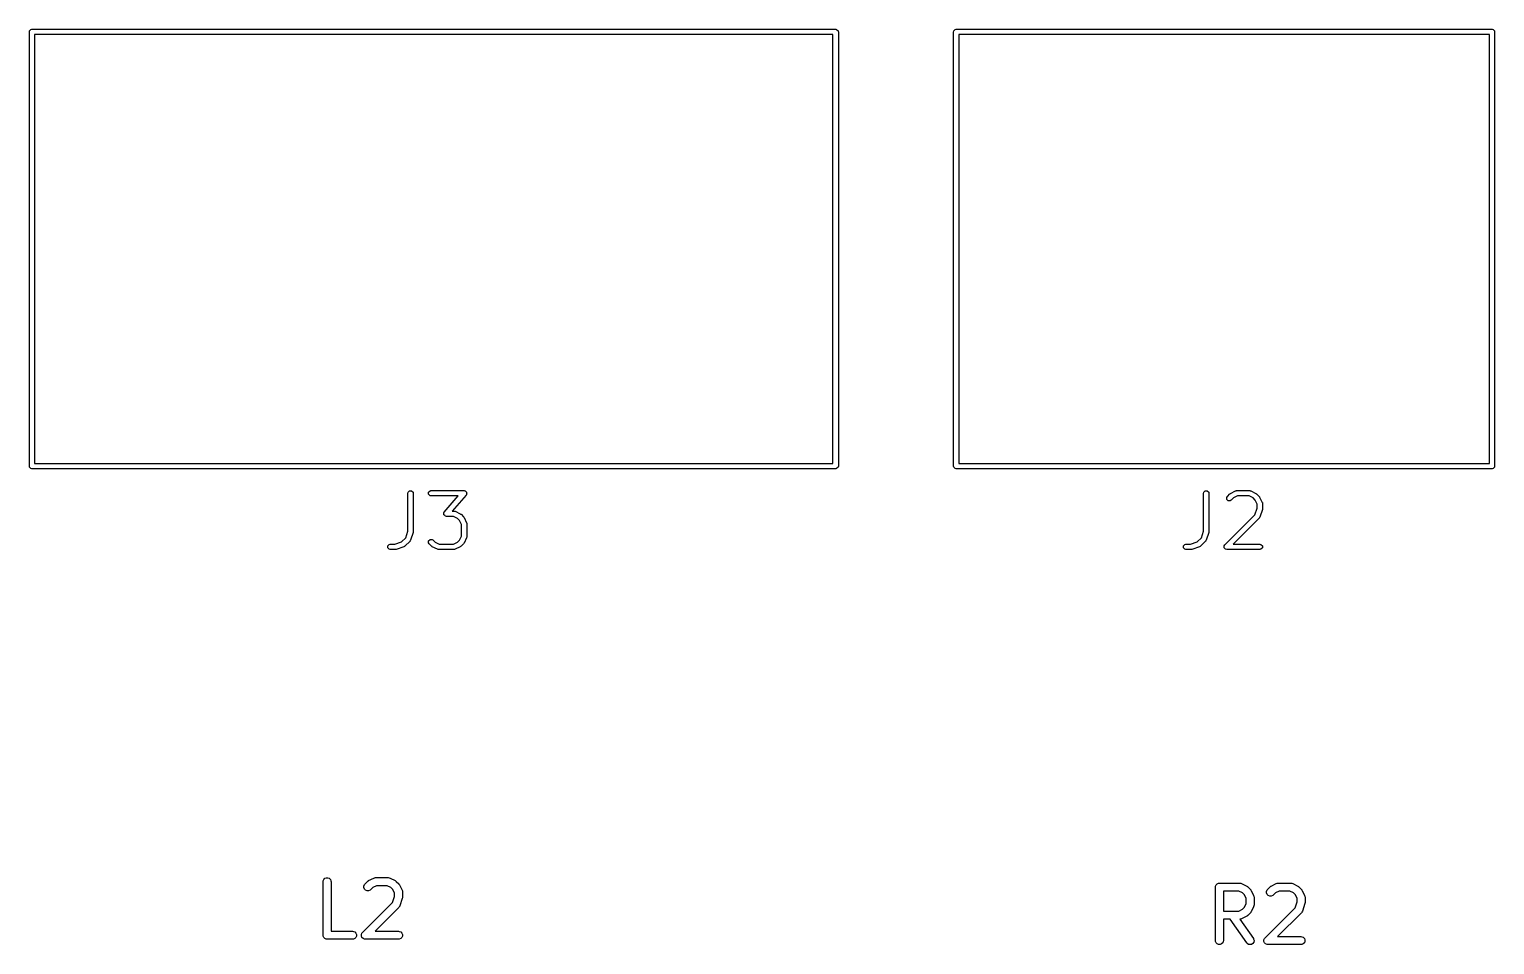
# Model space of a CAD drawing. Extents: x 4.94 to 6.16, y -5.54 to -1.26.
# Drawn here: x 4.996 to 6.073, y -1.934 to -1.262 of the extents above; entities that cross this region are included whole.
import ezdxf

# ---------------------------------------------------------------- set-up
doc = ezdxf.new("R2010")
doc.units = 0
doc.header["$MEASUREMENT"] = 0
doc.layers.add('BLACK', color=7, linetype='CONTINUOUS')

msp = doc.modelspace()

# ---------------------------------------------------------------- linework, layer by layer
at = {"layer": 'BLACK', "linetype": 'CONTINUOUS'}
for p, q in [((4.9961, -1.2638), (4.9962, -1.263)), ((4.9961, -1.5827), (4.9961, -1.2638)), ((4.9962, -1.263), (4.9973, -1.262)), ((4.9973, -1.262), (4.998, -1.2618)), ((4.998, -1.2618), (5.5886, -1.2618)), ((5, -1.2657), (5, -1.5807)), ((5.5866, -1.2657), (5, -1.2657)), ((5.5866, -1.5807), (5.5866, -1.2657)), ((5.5886, -1.2618), (5.5893, -1.262)), ((5.5893, -1.262), (5.5904, -1.263)), ((5.5904, -1.263), (5.5906, -1.2638)), ((5.5906, -1.2638), (5.5906, -1.5827)), ((5.6752, -1.2638), (5.6753, -1.263)), ((5.6752, -1.5827), (5.6752, -1.2638)), ((5.6753, -1.263), (5.6764, -1.262)), ((5.6764, -1.262), (5.6772, -1.2618)), ((5.6772, -1.2618), (6.0709, -1.2618)), ((5.6791, -1.2657), (5.6791, -1.5807)), ((6.0689, -1.2657), (5.6791, -1.2657)), ((6.0689, -1.5807), (6.0689, -1.2657)), ((6.0709, -1.2618), (6.0716, -1.262)), ((6.0716, -1.262), (6.0727, -1.263)), ((6.0727, -1.263), (6.0728, -1.2638)), ((6.0728, -1.2638), (6.0728, -1.5827)), ((4.9962, -1.5834), (4.9961, -1.5827)), ((5, -1.5807), (5.5866, -1.5807)), ((5.5906, -1.5827), (5.5904, -1.5834)), ((5.6753, -1.5834), (5.6752, -1.5827)), ((5.6791, -1.5807), (6.0689, -1.5807)), ((6.0728, -1.5827), (6.0727, -1.5834)), ((4.9973, -1.5845), (4.9962, -1.5834)), ((4.998, -1.5846), (4.9973, -1.5845)), ((5.5886, -1.5846), (4.998, -1.5846)), ((5.5893, -1.5845), (5.5886, -1.5846)), ((5.5904, -1.5834), (5.5893, -1.5845)), ((5.6764, -1.5845), (5.6753, -1.5834)), ((5.6772, -1.5846), (5.6764, -1.5845)), ((6.0709, -1.5846), (5.6772, -1.5846)), ((6.0716, -1.5845), (6.0709, -1.5846)), ((6.0727, -1.5834), (6.0716, -1.5845)), ((5.2743, -1.6027), (5.2744, -1.6019)), ((5.2743, -1.6305), (5.2743, -1.6027)), ((5.2744, -1.6019), (5.2755, -1.6008)), ((5.2755, -1.6008), (5.277, -1.6008)), ((5.277, -1.6008), (5.2781, -1.6019)), ((5.2781, -1.6019), (5.2782, -1.6027)), ((5.2782, -1.6027), (5.2782, -1.6308)), ((5.2894, -1.6019), (5.2905, -1.6008)), ((5.2894, -1.6034), (5.2894, -1.6019)), ((5.2905, -1.6045), (5.2894, -1.6034)), ((5.2905, -1.6008), (5.2912, -1.6007)), ((5.2912, -1.6007), (5.3156, -1.6007)), ((5.3171, -1.604), (5.3068, -1.6157)), ((5.3156, -1.6007), (5.3162, -1.6008)), ((5.3162, -1.6008), (5.3162, -1.6008)), ((5.3162, -1.6008), (5.3163, -1.6008)), ((5.3163, -1.6008), (5.3164, -1.6008)), ((5.3164, -1.6008), (5.3169, -1.6013)), ((5.3169, -1.6013), (5.3174, -1.6018)), ((5.3174, -1.6035), (5.3171, -1.604)), ((5.3174, -1.6018), (5.3174, -1.6019)), ((5.3174, -1.6019), (5.3174, -1.6019)), ((5.3174, -1.6019), (5.3174, -1.6026)), ((5.3174, -1.6026), (5.3175, -1.6033)), ((5.3175, -1.6033), (5.3174, -1.6034)), ((5.3174, -1.6034), (5.3174, -1.6034)), ((5.3174, -1.6034), (5.3174, -1.6035)), ((5.8589, -1.6027), (5.8591, -1.6019)), ((5.8589, -1.6305), (5.8589, -1.6027)), ((5.8591, -1.6019), (5.8601, -1.6008)), ((5.8601, -1.6008), (5.8616, -1.6008)), ((5.8616, -1.6008), (5.8627, -1.6019)), ((5.8627, -1.6019), (5.8629, -1.6027)), ((5.8629, -1.6027), (5.8629, -1.6308)), ((5.8764, -1.605), (5.8782, -1.6031)), ((5.8782, -1.6031), (5.8785, -1.603)), ((5.8785, -1.603), (5.8788, -1.6028)), ((5.8788, -1.6028), (5.8825, -1.6009)), ((5.8825, -1.6009), (5.8826, -1.6009)), ((5.8826, -1.6009), (5.8826, -1.6008)), ((5.8826, -1.6008), (5.8829, -1.6008)), ((5.8829, -1.6008), (5.8832, -1.6007)), ((5.8832, -1.6007), (5.8833, -1.6007)), ((5.8833, -1.6007), (5.8834, -1.6007)), ((5.8834, -1.6007), (5.8928, -1.6007)), ((5.8928, -1.6007), (5.8929, -1.6007)), ((5.8929, -1.6007), (5.8929, -1.6007)), ((5.8929, -1.6007), (5.8932, -1.6008)), ((5.8932, -1.6008), (5.8935, -1.6008)), ((5.8935, -1.6008), (5.8935, -1.6009)), ((5.8935, -1.6009), (5.8936, -1.6009)), ((5.8936, -1.6009), (5.8974, -1.6028)), ((5.8974, -1.6028), (5.8976, -1.603)), ((5.8976, -1.603), (5.8979, -1.6031)), ((5.8979, -1.6031), (5.8998, -1.605)), ((5.2912, -1.6046), (5.2905, -1.6045)), ((5.3113, -1.6046), (5.2912, -1.6046)), ((5.301, -1.6164), (5.3113, -1.6046)), ((5.8759, -1.6057), (5.8764, -1.605)), ((5.8759, -1.6072), (5.8759, -1.6057)), ((5.877, -1.6082), (5.8759, -1.6072)), ((5.8785, -1.6082), (5.877, -1.6082)), ((5.8792, -1.6078), (5.8785, -1.6082)), ((5.8808, -1.6061), (5.8792, -1.6078)), ((5.8839, -1.6046), (5.8808, -1.6061)), ((5.8923, -1.6046), (5.8839, -1.6046)), ((5.8953, -1.6061), (5.8923, -1.6046)), ((5.8968, -1.6076), (5.8953, -1.6061)), ((5.8967, -1.6185), (5.8983, -1.6136)), ((5.8983, -1.6106), (5.8968, -1.6076)), ((5.8983, -1.6136), (5.8983, -1.6106)), ((5.8998, -1.605), (5.9, -1.6053)), ((5.9, -1.6053), (5.9001, -1.6055)), ((5.9001, -1.6055), (5.902, -1.6093)), ((5.9021, -1.6145), (5.9003, -1.6201)), ((5.902, -1.6093), (5.902, -1.6094)), ((5.902, -1.6094), (5.9021, -1.6094)), ((5.9021, -1.6094), (5.9021, -1.6097)), ((5.9021, -1.6097), (5.9022, -1.61)), ((5.9022, -1.6142), (5.9021, -1.6145)), ((5.9022, -1.61), (5.9022, -1.6101)), ((5.9022, -1.6101), (5.9022, -1.6102)), ((5.9022, -1.6102), (5.9022, -1.6139)), ((5.9022, -1.6139), (5.9022, -1.6142)), ((5.3006, -1.617), (5.3007, -1.6169)), ((5.3007, -1.6177), (5.3006, -1.617)), ((5.3007, -1.6168), (5.301, -1.6164)), ((5.3007, -1.6169), (5.3007, -1.6168)), ((5.3007, -1.6169), (5.3007, -1.6169)), ((5.3007, -1.6184), (5.3007, -1.6177)), ((5.3007, -1.6185), (5.3007, -1.6184)), ((5.3013, -1.619), (5.3007, -1.6185)), ((5.3007, -1.6185), (5.3007, -1.6185)), ((5.3017, -1.6195), (5.3013, -1.619)), ((5.3018, -1.6195), (5.3017, -1.6195)), ((5.3019, -1.6195), (5.3018, -1.6195)), ((5.3025, -1.6196), (5.3019, -1.6195)), ((5.3019, -1.6195), (5.3019, -1.6195)), ((5.3077, -1.6196), (5.3025, -1.6196)), ((5.3068, -1.6157), (5.3081, -1.6157)), ((5.3107, -1.6211), (5.3077, -1.6196)), ((5.3081, -1.6157), (5.3082, -1.6157)), ((5.3082, -1.6157), (5.3083, -1.6157)), ((5.3083, -1.6157), (5.3086, -1.6158)), ((5.3086, -1.6158), (5.3089, -1.6158)), ((5.3089, -1.6158), (5.3089, -1.6159)), ((5.3089, -1.6159), (5.309, -1.6159)), ((5.309, -1.6159), (5.3127, -1.6178)), ((5.3121, -1.6226), (5.3107, -1.6211)), ((5.3136, -1.6256), (5.3121, -1.6226)), ((5.3127, -1.6178), (5.313, -1.618)), ((5.313, -1.618), (5.3133, -1.6181)), ((5.3133, -1.6181), (5.3151, -1.62)), ((5.3136, -1.6341), (5.3136, -1.6256)), ((5.3151, -1.62), (5.3153, -1.6203)), ((5.3153, -1.6203), (5.3155, -1.6205)), ((5.3155, -1.6205), (5.3174, -1.6243)), ((5.3174, -1.6243), (5.3174, -1.6244)), ((5.3174, -1.6244), (5.3174, -1.6244)), ((5.3174, -1.6244), (5.3175, -1.6247)), ((5.3175, -1.6247), (5.3176, -1.625)), ((5.3176, -1.625), (5.3176, -1.6251)), ((5.3176, -1.6251), (5.3176, -1.6252)), ((5.3176, -1.6252), (5.3176, -1.6345)), ((5.8745, -1.6406), (5.8967, -1.6185)), ((5.8998, -1.6209), (5.8806, -1.6401)), ((5.8999, -1.6208), (5.8998, -1.6208)), ((5.8998, -1.6208), (5.8998, -1.6209)), ((5.9, -1.6205), (5.8999, -1.6208)), ((5.9002, -1.6203), (5.9, -1.6205)), ((5.9003, -1.6201), (5.9002, -1.6202)), ((5.9002, -1.6202), (5.9002, -1.6203)), ((5.2696, -1.6384), (5.2727, -1.6353)), ((5.2727, -1.6353), (5.2743, -1.6305)), ((5.2781, -1.6314), (5.2762, -1.637)), ((5.2782, -1.6311), (5.2781, -1.6314)), ((5.2782, -1.6308), (5.2782, -1.6311)), ((5.2894, -1.6375), (5.2905, -1.6365)), ((5.2905, -1.6365), (5.292, -1.6365)), ((5.292, -1.6365), (5.2926, -1.6369)), ((5.3121, -1.6371), (5.3136, -1.6341)), ((5.3174, -1.6354), (5.3155, -1.6392)), ((5.3175, -1.635), (5.3174, -1.6353)), ((5.3174, -1.6353), (5.3174, -1.6353)), ((5.3174, -1.6353), (5.3174, -1.6354)), ((5.3176, -1.6347), (5.3175, -1.635)), ((5.3176, -1.6345), (5.3176, -1.6346)), ((5.3176, -1.6346), (5.3176, -1.6347)), ((5.8542, -1.6384), (5.8573, -1.6353)), ((5.8573, -1.6353), (5.8589, -1.6305)), ((5.8628, -1.6314), (5.8609, -1.637)), ((5.8629, -1.6308), (5.8628, -1.6311)), ((5.8628, -1.6311), (5.8628, -1.6314)), ((5.2594, -1.6413), (5.2605, -1.6402)), ((5.2594, -1.6428), (5.2594, -1.6413)), ((5.2605, -1.6438), (5.2594, -1.6428)), ((5.2605, -1.6402), (5.2612, -1.6401)), ((5.2612, -1.644), (5.2605, -1.6438)), ((5.2612, -1.6401), (5.2647, -1.6401)), ((5.265, -1.644), (5.2612, -1.644)), ((5.2647, -1.6401), (5.2696, -1.6384)), ((5.2653, -1.6439), (5.265, -1.644)), ((5.2656, -1.6439), (5.2653, -1.6439)), ((5.2712, -1.642), (5.2656, -1.6439)), ((5.2713, -1.642), (5.2712, -1.642)), ((5.2714, -1.642), (5.2713, -1.642)), ((5.2716, -1.6418), (5.2714, -1.642)), ((5.2719, -1.6416), (5.2716, -1.6418)), ((5.272, -1.6415), (5.2719, -1.6416)), ((5.2719, -1.6416), (5.2719, -1.6416)), ((5.2758, -1.6378), (5.272, -1.6415)), ((5.2759, -1.6377), (5.2758, -1.6377)), ((5.2758, -1.6377), (5.2758, -1.6378)), ((5.276, -1.6374), (5.2759, -1.6377)), ((5.2762, -1.6372), (5.276, -1.6374)), ((5.2762, -1.637), (5.2762, -1.6371)), ((5.2762, -1.6371), (5.2762, -1.6372)), ((5.2894, -1.639), (5.2894, -1.6375)), ((5.2899, -1.6397), (5.2894, -1.639)), ((5.2917, -1.6415), (5.2899, -1.6397)), ((5.292, -1.6417), (5.2917, -1.6415)), ((5.2922, -1.6419), (5.292, -1.6417)), ((5.296, -1.6438), (5.2922, -1.6419)), ((5.2926, -1.6369), (5.2943, -1.6385)), ((5.2943, -1.6385), (5.2973, -1.6401)), ((5.2961, -1.6438), (5.296, -1.6438)), ((5.2964, -1.6439), (5.2961, -1.6438)), ((5.2961, -1.6438), (5.2961, -1.6438)), ((5.2967, -1.644), (5.2964, -1.6439)), ((5.2968, -1.644), (5.2967, -1.644)), ((5.2969, -1.644), (5.2968, -1.644)), ((5.3081, -1.644), (5.2969, -1.644)), ((5.2973, -1.6401), (5.3077, -1.6401)), ((5.3077, -1.6401), (5.3107, -1.6385)), ((5.3082, -1.644), (5.3081, -1.644)), ((5.3083, -1.644), (5.3082, -1.644)), ((5.3086, -1.6439), (5.3083, -1.644)), ((5.3089, -1.6438), (5.3086, -1.6439)), ((5.309, -1.6438), (5.3089, -1.6438)), ((5.3089, -1.6438), (5.3089, -1.6438)), ((5.3127, -1.6419), (5.309, -1.6438)), ((5.3107, -1.6385), (5.3121, -1.6371)), ((5.313, -1.6417), (5.3127, -1.6419)), ((5.3133, -1.6415), (5.313, -1.6417)), ((5.3151, -1.6397), (5.3133, -1.6415)), ((5.3153, -1.6394), (5.3151, -1.6397)), ((5.3155, -1.6392), (5.3153, -1.6394)), ((5.8441, -1.6413), (5.8451, -1.6402)), ((5.8441, -1.6428), (5.8441, -1.6413)), ((5.8451, -1.6438), (5.8441, -1.6428)), ((5.8451, -1.6402), (5.8459, -1.6401)), ((5.8459, -1.644), (5.8451, -1.6438)), ((5.8459, -1.6401), (5.8493, -1.6401)), ((5.8496, -1.644), (5.8459, -1.644)), ((5.8493, -1.6401), (5.8542, -1.6384)), ((5.85, -1.6439), (5.8496, -1.644)), ((5.8503, -1.6439), (5.85, -1.6439)), ((5.8559, -1.642), (5.8503, -1.6439)), ((5.856, -1.642), (5.8559, -1.642)), ((5.8563, -1.6418), (5.856, -1.642)), ((5.856, -1.642), (5.856, -1.642)), ((5.8566, -1.6416), (5.8563, -1.6418)), ((5.8567, -1.6415), (5.8566, -1.6416)), ((5.8566, -1.6416), (5.8566, -1.6416)), ((5.8604, -1.6378), (5.8567, -1.6415)), ((5.8605, -1.6377), (5.8604, -1.6378)), ((5.8607, -1.6374), (5.8605, -1.6377)), ((5.8605, -1.6377), (5.8605, -1.6377)), ((5.8608, -1.6372), (5.8607, -1.6374)), ((5.8609, -1.637), (5.8608, -1.6371)), ((5.8608, -1.6371), (5.8608, -1.6372)), ((5.8741, -1.6413), (5.8745, -1.6406)), ((5.8741, -1.6428), (5.8741, -1.6413)), ((5.8751, -1.6438), (5.8741, -1.6428)), ((5.8759, -1.644), (5.8751, -1.6438)), ((5.9003, -1.644), (5.8759, -1.644)), ((5.8806, -1.6401), (5.9003, -1.6401)), ((5.9003, -1.6401), (5.901, -1.6402)), ((5.901, -1.6438), (5.9003, -1.644)), ((5.901, -1.6402), (5.9021, -1.6413)), ((5.9021, -1.6428), (5.901, -1.6438)), ((5.9021, -1.6413), (5.9021, -1.6428)), ((5.2119, -1.888), (5.212, -1.8874)), ((5.2119, -1.9274), (5.2119, -1.888)), ((5.212, -1.8874), (5.2124, -1.8863)), ((5.2124, -1.8863), (5.2132, -1.8855)), ((5.2132, -1.8855), (5.2143, -1.8851)), ((5.2143, -1.8851), (5.2154, -1.8851)), ((5.2154, -1.8851), (5.2165, -1.8855)), ((5.2165, -1.8855), (5.2173, -1.8863)), ((5.2173, -1.8863), (5.2177, -1.8874)), ((5.2177, -1.8874), (5.2178, -1.888)), ((5.2178, -1.888), (5.2178, -1.9244)), ((5.2419, -1.8912), (5.2424, -1.8901)), ((5.2419, -1.8923), (5.2419, -1.8912)), ((5.2424, -1.8934), (5.2419, -1.8923)), ((5.2424, -1.8901), (5.2428, -1.8896)), ((5.2432, -1.8942), (5.2424, -1.8934)), ((5.2428, -1.8896), (5.2446, -1.8878)), ((5.2443, -1.8946), (5.2432, -1.8942)), ((5.2454, -1.8946), (5.2443, -1.8946)), ((5.2446, -1.8878), (5.2449, -1.8876)), ((5.2449, -1.8876), (5.2449, -1.8875)), ((5.2449, -1.8875), (5.245, -1.8875)), ((5.245, -1.8875), (5.2451, -1.8874)), ((5.2451, -1.8874), (5.2452, -1.8874)), ((5.2452, -1.8874), (5.2454, -1.8872)), ((5.2454, -1.8872), (5.2491, -1.8853)), ((5.2465, -1.8942), (5.2454, -1.8946)), ((5.2469, -1.8938), (5.2465, -1.8942)), ((5.2485, -1.8923), (5.2469, -1.8938)), ((5.2512, -1.8909), (5.2485, -1.8923)), ((5.2491, -1.8853), (5.2497, -1.8851)), ((5.2497, -1.8851), (5.2498, -1.8851)), ((5.2498, -1.8851), (5.2499, -1.8851)), ((5.2499, -1.8851), (5.2505, -1.885)), ((5.2505, -1.885), (5.2598, -1.885)), ((5.2591, -1.8909), (5.2512, -1.8909)), ((5.2618, -1.8923), (5.2591, -1.8909)), ((5.2598, -1.885), (5.2604, -1.8851)), ((5.2604, -1.8851), (5.2605, -1.8851)), ((5.2605, -1.8851), (5.2606, -1.8851)), ((5.2606, -1.8851), (5.2612, -1.8853)), ((5.2612, -1.8853), (5.2649, -1.8872)), ((5.263, -1.8935), (5.2618, -1.8923)), ((5.2644, -1.8962), (5.263, -1.8935)), ((5.2649, -1.8872), (5.2652, -1.8874)), ((5.2652, -1.8874), (5.2652, -1.8874)), ((5.2652, -1.8874), (5.2653, -1.8875)), ((5.2653, -1.8875), (5.2654, -1.8875)), ((5.2654, -1.8875), (5.2655, -1.8876)), ((5.2655, -1.8876), (5.2657, -1.8878)), ((5.2657, -1.8878), (5.2676, -1.8896)), ((5.2676, -1.8896), (5.2677, -1.8899)), ((5.2677, -1.8899), (5.2678, -1.8899)), ((5.2678, -1.8899), (5.2679, -1.89)), ((5.2679, -1.89), (5.2679, -1.8901)), ((5.2679, -1.8901), (5.268, -1.8902)), ((5.268, -1.8902), (5.2681, -1.8904)), ((5.2681, -1.8904), (5.27, -1.8942)), ((5.27, -1.8942), (5.2702, -1.8947)), ((5.2702, -1.8947), (5.2702, -1.8948)), ((5.2702, -1.8948), (5.2702, -1.8949)), ((5.2702, -1.8949), (5.2703, -1.8955)), ((5.8676, -1.8919), (5.8677, -1.8913)), ((5.8676, -1.9313), (5.8676, -1.8919)), ((5.8677, -1.8913), (5.8681, -1.8903)), ((5.8681, -1.8903), (5.8689, -1.8895)), ((5.8689, -1.8895), (5.87, -1.889)), ((5.87, -1.889), (5.8705, -1.889)), ((5.8705, -1.889), (5.8855, -1.889)), ((5.8848, -1.8949), (5.8735, -1.8949)), ((5.8735, -1.8949), (5.8735, -1.9096)), ((5.8875, -1.8962), (5.8848, -1.8949)), ((5.8855, -1.889), (5.8861, -1.889)), ((5.8861, -1.889), (5.8862, -1.8891)), ((5.8862, -1.8891), (5.8863, -1.8891)), ((5.8863, -1.8891), (5.8869, -1.8893)), ((5.8869, -1.8893), (5.8906, -1.8912)), ((5.8906, -1.8912), (5.8909, -1.8913)), ((5.8909, -1.8913), (5.8909, -1.8913)), ((5.8909, -1.8913), (5.891, -1.8914)), ((5.891, -1.8914), (5.8911, -1.8915)), ((5.8911, -1.8915), (5.8912, -1.8915)), ((5.8912, -1.8915), (5.8914, -1.8917)), ((5.8914, -1.8917), (5.8933, -1.8936)), ((5.8933, -1.8936), (5.8934, -1.8938)), ((5.8934, -1.8938), (5.8935, -1.8939)), ((5.8935, -1.8939), (5.8936, -1.894)), ((5.8936, -1.894), (5.8936, -1.894)), ((5.8936, -1.894), (5.8937, -1.8941)), ((5.8937, -1.8941), (5.8938, -1.8944)), ((5.8938, -1.8944), (5.8957, -1.8981)), ((5.9051, -1.8951), (5.9056, -1.894)), ((5.9051, -1.8962), (5.9051, -1.8951)), ((5.9056, -1.894), (5.906, -1.8936)), ((5.906, -1.8936), (5.9078, -1.8917)), ((5.9078, -1.8917), (5.9081, -1.8915)), ((5.9081, -1.8915), (5.9082, -1.8914)), ((5.9081, -1.8915), (5.9081, -1.8915)), ((5.9082, -1.8914), (5.9083, -1.8913)), ((5.9083, -1.8913), (5.9086, -1.8912)), ((5.9083, -1.8913), (5.9083, -1.8913)), ((5.9086, -1.8912), (5.9123, -1.8893)), ((5.9144, -1.8949), (5.9117, -1.8962)), ((5.9123, -1.8893), (5.9129, -1.8891)), ((5.9129, -1.8891), (5.913, -1.8891)), ((5.913, -1.8891), (5.9131, -1.889)), ((5.9131, -1.889), (5.9137, -1.889)), ((5.9137, -1.889), (5.923, -1.889)), ((5.9223, -1.8949), (5.9144, -1.8949)), ((5.925, -1.8962), (5.9223, -1.8949)), ((5.923, -1.889), (5.9236, -1.889)), ((5.9236, -1.889), (5.9237, -1.8891)), ((5.9237, -1.8891), (5.9238, -1.8891)), ((5.9238, -1.8891), (5.9244, -1.8893)), ((5.9244, -1.8893), (5.9281, -1.8912)), ((5.9281, -1.8912), (5.9284, -1.8913)), ((5.9284, -1.8913), (5.9284, -1.8913)), ((5.9284, -1.8913), (5.9285, -1.8914)), ((5.9285, -1.8914), (5.9286, -1.8915)), ((5.9286, -1.8915), (5.9287, -1.8915)), ((5.9287, -1.8915), (5.9289, -1.8917)), ((5.9289, -1.8917), (5.9308, -1.8936)), ((5.9308, -1.8936), (5.9309, -1.8938)), ((5.9309, -1.8938), (5.931, -1.8939)), ((5.931, -1.8939), (5.9311, -1.894)), ((5.9311, -1.894), (5.9311, -1.894)), ((5.9311, -1.894), (5.9312, -1.8941)), ((5.9312, -1.8941), (5.9313, -1.8944)), ((5.9313, -1.8944), (5.9332, -1.8981)), ((5.2409, -1.9253), (5.2629, -1.9033)), ((5.2629, -1.9033), (5.2644, -1.8988)), ((5.2644, -1.8988), (5.2644, -1.8962)), ((5.2683, -1.9058), (5.268, -1.9063)), ((5.2701, -1.9002), (5.2683, -1.9058)), ((5.2702, -1.8999), (5.2701, -1.9002)), ((5.2703, -1.8996), (5.2702, -1.8997)), ((5.2702, -1.8997), (5.2702, -1.8998)), ((5.2702, -1.8998), (5.2702, -1.8999)), ((5.2703, -1.8955), (5.2703, -1.8992)), ((5.2703, -1.8992), (5.2703, -1.8995)), ((5.2703, -1.8995), (5.2703, -1.8996)), ((5.8887, -1.8974), (5.8875, -1.8962)), ((5.8901, -1.9001), (5.8887, -1.8974)), ((5.8887, -1.907), (5.8901, -1.9043)), ((5.8901, -1.9043), (5.8901, -1.9001)), ((5.8957, -1.8981), (5.8959, -1.8986)), ((5.8959, -1.9058), (5.8957, -1.9064)), ((5.8959, -1.8986), (5.8959, -1.8987)), ((5.8959, -1.8987), (5.8959, -1.8988)), ((5.8959, -1.8988), (5.896, -1.8994)), ((5.896, -1.905), (5.8959, -1.9056)), ((5.8959, -1.9056), (5.8959, -1.9057)), ((5.8959, -1.9057), (5.8959, -1.9058)), ((5.896, -1.8994), (5.896, -1.905)), ((5.9056, -1.8973), (5.9051, -1.8962)), ((5.9064, -1.8981), (5.9056, -1.8973)), ((5.9075, -1.8986), (5.9064, -1.8981)), ((5.9086, -1.8986), (5.9075, -1.8986)), ((5.9097, -1.8981), (5.9086, -1.8986)), ((5.9101, -1.8978), (5.9097, -1.8981)), ((5.9117, -1.8962), (5.9101, -1.8978)), ((5.9262, -1.8974), (5.925, -1.8962)), ((5.9261, -1.9072), (5.9276, -1.9027)), ((5.9276, -1.9001), (5.9262, -1.8974)), ((5.9276, -1.9027), (5.9276, -1.9001)), ((5.9333, -1.9041), (5.9315, -1.9097)), ((5.9332, -1.8981), (5.9334, -1.8986)), ((5.9334, -1.9038), (5.9333, -1.9041)), ((5.9334, -1.8986), (5.9334, -1.8987)), ((5.9334, -1.8987), (5.9334, -1.8988)), ((5.9334, -1.8988), (5.9335, -1.8994)), ((5.9335, -1.9035), (5.9334, -1.9036)), ((5.9334, -1.9036), (5.9334, -1.9037)), ((5.9334, -1.9037), (5.9334, -1.9038)), ((5.9335, -1.8994), (5.9335, -1.9032)), ((5.9335, -1.9032), (5.9335, -1.9035)), ((5.9335, -1.9035), (5.9335, -1.9035)), ((5.2676, -1.9069), (5.2501, -1.9244)), ((5.2679, -1.9065), (5.2676, -1.9069)), ((5.268, -1.9064), (5.2679, -1.9065)), ((5.268, -1.9063), (5.268, -1.9064)), ((5.8735, -1.9096), (5.8848, -1.9096)), ((5.8784, -1.9155), (5.8735, -1.9155)), ((5.8735, -1.9155), (5.8735, -1.9313)), ((5.8906, -1.933), (5.8784, -1.9155)), ((5.8848, -1.9096), (5.8875, -1.9082)), ((5.8861, -1.9154), (5.8856, -1.9155)), ((5.8856, -1.9155), (5.8955, -1.9296)), ((5.8862, -1.9154), (5.8861, -1.9154)), ((5.8863, -1.9154), (5.8862, -1.9154)), ((5.8869, -1.9152), (5.8863, -1.9154)), ((5.8906, -1.9133), (5.8869, -1.9152)), ((5.8875, -1.9082), (5.8887, -1.907)), ((5.8909, -1.9132), (5.8906, -1.9133)), ((5.891, -1.9131), (5.8909, -1.9131)), ((5.8909, -1.9131), (5.8909, -1.9132)), ((5.8911, -1.913), (5.891, -1.9131)), ((5.8912, -1.9129), (5.8911, -1.913)), ((5.8914, -1.9128), (5.8912, -1.9129)), ((5.8933, -1.9109), (5.8914, -1.9128)), ((5.8934, -1.9107), (5.8933, -1.9109)), ((5.8935, -1.9106), (5.8934, -1.9107)), ((5.8936, -1.9105), (5.8935, -1.9106)), ((5.8937, -1.9104), (5.8936, -1.9104)), ((5.8936, -1.9104), (5.8936, -1.9105)), ((5.8938, -1.9101), (5.8937, -1.9104)), ((5.8957, -1.9064), (5.8938, -1.9101)), ((5.9041, -1.9292), (5.9261, -1.9072)), ((5.9308, -1.9109), (5.9133, -1.9283)), ((5.9311, -1.9104), (5.9308, -1.9109)), ((5.9312, -1.9103), (5.9311, -1.9104)), ((5.9315, -1.9097), (5.9312, -1.9103)), ((5.9312, -1.9103), (5.9312, -1.9103)), ((5.212, -1.9279), (5.2119, -1.9274)), ((5.2178, -1.9244), (5.2336, -1.9244)), ((5.2336, -1.9244), (5.2342, -1.9245)), ((5.2342, -1.9245), (5.2352, -1.9249)), ((5.2352, -1.9249), (5.2361, -1.9257)), ((5.2361, -1.9257), (5.2365, -1.9268)), ((5.2365, -1.9268), (5.2365, -1.9279)), ((5.2401, -1.9268), (5.2405, -1.9257)), ((5.2401, -1.9279), (5.2401, -1.9268)), ((5.2405, -1.9257), (5.2409, -1.9253)), ((5.2501, -1.9244), (5.2673, -1.9244)), ((5.2673, -1.9244), (5.2679, -1.9245)), ((5.2679, -1.9245), (5.269, -1.9249)), ((5.269, -1.9249), (5.2698, -1.9257)), ((5.2698, -1.9257), (5.2702, -1.9268)), ((5.2702, -1.9268), (5.2702, -1.9279)), ((5.2124, -1.929), (5.212, -1.9279)), ((5.2132, -1.9298), (5.2124, -1.929)), ((5.2143, -1.9303), (5.2132, -1.9298)), ((5.2148, -1.9303), (5.2143, -1.9303)), ((5.2336, -1.9303), (5.2148, -1.9303)), ((5.2342, -1.9303), (5.2336, -1.9303)), ((5.2352, -1.9298), (5.2342, -1.9303)), ((5.2361, -1.929), (5.2352, -1.9298)), ((5.2365, -1.9279), (5.2361, -1.929)), ((5.2405, -1.929), (5.2401, -1.9279)), ((5.2413, -1.9298), (5.2405, -1.929)), ((5.2424, -1.9303), (5.2413, -1.9298)), ((5.243, -1.9303), (5.2424, -1.9303)), ((5.2673, -1.9303), (5.243, -1.9303)), ((5.2679, -1.9303), (5.2673, -1.9303)), ((5.269, -1.9298), (5.2679, -1.9303)), ((5.2698, -1.929), (5.269, -1.9298)), ((5.2702, -1.9279), (5.2698, -1.929)), ((5.8677, -1.9319), (5.8676, -1.9313)), ((5.8681, -1.9329), (5.8677, -1.9319)), ((5.8689, -1.9337), (5.8681, -1.9329)), ((5.87, -1.9342), (5.8689, -1.9337)), ((5.8711, -1.9342), (5.87, -1.9342)), ((5.8722, -1.9337), (5.8711, -1.9342)), ((5.873, -1.9329), (5.8722, -1.9337)), ((5.8734, -1.9319), (5.873, -1.9329)), ((5.8735, -1.9313), (5.8734, -1.9319)), ((5.891, -1.9334), (5.8906, -1.933)), ((5.892, -1.934), (5.891, -1.9334)), ((5.8931, -1.9342), (5.892, -1.934)), ((5.8942, -1.934), (5.8931, -1.9342)), ((5.8952, -1.9333), (5.8942, -1.934)), ((5.8958, -1.9324), (5.8952, -1.9333)), ((5.8955, -1.9296), (5.8957, -1.9301)), ((5.8957, -1.9301), (5.896, -1.9312)), ((5.896, -1.9312), (5.8958, -1.9324)), ((5.9033, -1.9307), (5.9037, -1.9297)), ((5.9033, -1.9319), (5.9033, -1.9307)), ((5.9037, -1.9329), (5.9033, -1.9319)), ((5.9037, -1.9297), (5.9041, -1.9292)), ((5.9045, -1.9337), (5.9037, -1.9329)), ((5.9056, -1.9342), (5.9045, -1.9337)), ((5.9062, -1.9342), (5.9056, -1.9342)), ((5.9305, -1.9342), (5.9062, -1.9342)), ((5.9133, -1.9283), (5.9305, -1.9283)), ((5.9305, -1.9283), (5.9311, -1.9284)), ((5.9311, -1.9342), (5.9305, -1.9342)), ((5.9311, -1.9284), (5.9322, -1.9288)), ((5.9322, -1.9337), (5.9311, -1.9342)), ((5.9322, -1.9288), (5.933, -1.9297)), ((5.933, -1.9329), (5.9322, -1.9337)), ((5.933, -1.9297), (5.9334, -1.9307)), ((5.9334, -1.9319), (5.933, -1.9329)), ((5.9334, -1.9307), (5.9334, -1.9319))]:
    msp.add_line(p, q, dxfattribs=at)

doc.saveas('drawing.dxf')
